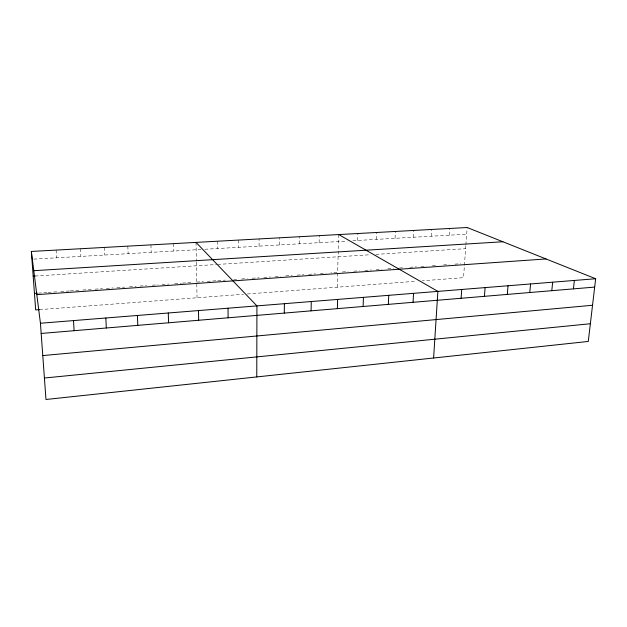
<?xml version="1.0" encoding="UTF-8"?>
<svg xmlns="http://www.w3.org/2000/svg" width="627" height="627" viewBox="0 0 627 627"><rect width="100%" height="100%" fill="white"/><g stroke="black" fill="none" stroke-linecap="round" stroke-linejoin="round"><path stroke-width="0.47" stroke-dasharray="3.13 2.35" d="M259.069 246.137L259.092 238.942M279.399 244.969L279.47 237.821M299.408 243.817L299.526 236.724M319.127 242.68L319.284 235.634M337.193 287.197L337.6 273.223M338.745 234.569L337.632 272.298L330.907 272.761M357.664 240.462L357.915 233.518M376.506 239.373L376.796 232.476M395.073 238.307L395.402 231.457M413.365 237.249L413.742 230.454M431.392 236.214L431.807 229.458M449.167 235.188L449.614 228.479M465.837 245.776L463.533 277.675L422.167 280.794M465.908 244.812L467.162 227.515M39.548 309.636L243.464 294.267M247.328 293.977L416.555 281.217M38.349 293.123L47.127 292.511M48.099 292.441L56.869 291.829M60.741 291.563L69.362 290.959M70.318 290.897L80.859 290.16M82.78 290.027L91.26 289.439M95.03 289.172L102.569 288.647M106.339 288.389L113.095 287.918M116.951 287.652L124.679 287.111M129.499 286.774L136.145 286.312M139.946 286.053L146.593 285.591M152.29 285.191L158.137 284.783M162.032 284.517L168.859 284.039M174.706 283.631L181.415 283.161M182.371 283.098L191 282.495M196.753 282.095L203.462 281.633M207.286 281.366L216.864 280.7M217.82 280.63L225.359 280.104M233.847 279.517L236.677 279.321M241.481 278.984L247.312 278.576M252.172 278.239L258.982 277.769M263.771 277.432L270.472 276.969M275.261 276.632L280.982 276.241M285.693 275.911L292.3 275.449M297.01 275.12L303.781 274.65M308.656 274.312L315.483 273.834M320.334 273.497L326.095 273.098M342.366 271.969L348.048 271.569M353.73 271.178L359.365 270.786M364.961 270.394L371.49 269.939M376.192 269.61L382 269.21M387.807 268.803L393.615 268.403M399.336 268.003L404.101 267.666M409.823 267.274L416.43 266.812M421.132 266.483L426.775 266.091M432.371 265.699L437.011 265.378M443.493 264.931L449.128 264.539M454.92 264.132L460.704 263.732M35.065 276.037L216.676 264.492M217.64 264.429L370.243 254.734M375.871 254.382L465.634 248.676M33.827 259.116L201.001 249.483M204.872 249.264L347.146 241.066M352.883 240.737L466.684 234.177M56.093 250.087L56.595 257.807M80.413 248.747L80.852 256.412M104.317 247.438L104.693 255.032M127.822 246.145L128.135 253.684M150.935 244.875L151.185 252.36M173.671 243.629L173.859 251.051M196.024 242.398L196.369 261.067M196.384 262.008L197.043 297.762M217.381 241.23L217.459 248.535M238.401 240.078L238.432 247.328"/><path stroke-width="0.94" d="M256.772 376.921L256.929 305.89L196.024 242.398M284.282 313.092L284.392 303.687M311.086 310.851L311.282 301.532M337.357 308.649L337.632 299.424M363.096 306.493L363.448 297.355M388.325 304.377L388.756 295.325M413.052 302.308L413.554 293.334M433.61 358.001L437.873 291.383L338.745 234.569M461.088 298.287L461.723 289.47M484.412 296.336L485.118 287.597M507.298 294.416L508.058 285.755M529.76 292.535L530.575 283.953M551.799 290.693L552.669 282.181M573.431 288.875L574.356 280.441M595.65 278.741L588.283 341.449L45.967 399.485L40.434 323.242L31.35 251.443L467.162 227.515L595.65 278.741L40.434 323.242M44.407 378.026L590.368 323.736M42.777 355.58L592.539 305.263M41.17 333.454L594.67 287.095M39.548 309.636L35.676 309.926L31.35 251.443M34.454 293.389L37.377 293.185M36.813 294.635L546.015 258.951M33.176 276.154L35.065 276.037M33.787 270.692L502.909 241.763M73.5 320.593L74.119 330.695M105.822 317.999L106.324 327.999M137.407 315.467L137.791 325.358M168.287 312.998L168.569 322.787M198.493 310.577L198.665 320.264M228.024 308.21L228.103 317.795"/></g></svg>
